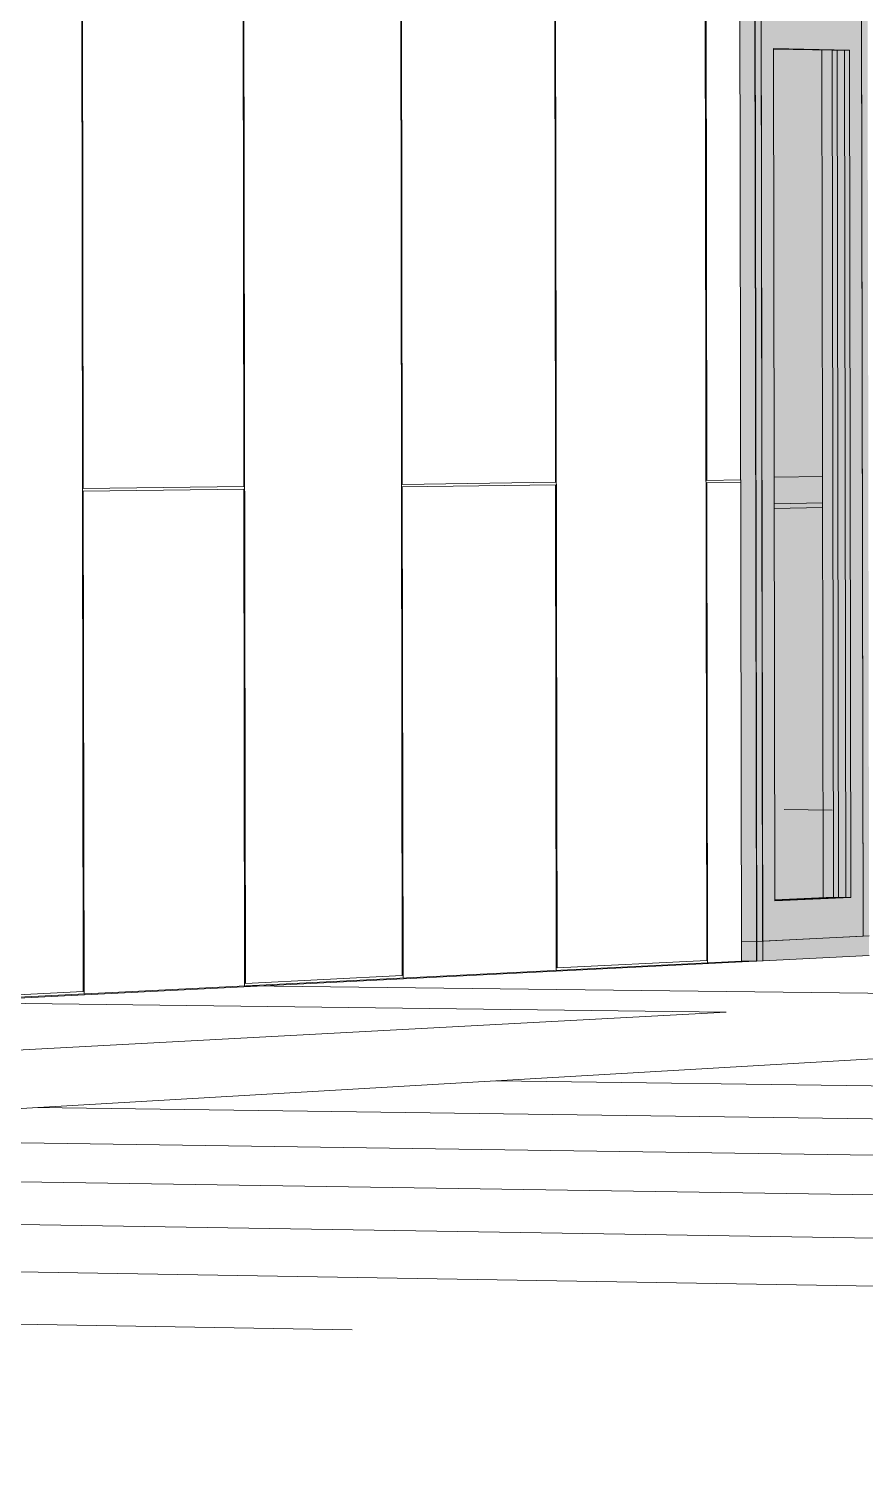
# Model space of a CAD drawing. Header units: inches. Extents: x 31156 to 31160, y -65 to 66.
# Drawn here: x 31159.0238 to 31159.0532, y -64.9376 to -64.8871 of the extents above; entities that cross this region are included whole.
import ezdxf

# ---------------------------------------------------------------- set-up
doc = ezdxf.new("R2010")
doc.units = ezdxf.units.IN
doc.header["$MEASUREMENT"] = 0
for name, color, linetype, lineweight in [('A-DOOR', 31, 'Continuous', 13), ('A-GLAZ-CWMG', 51, 'Continuous', 9), ('A-WALL-PATT', 111, 'Continuous', 13), ('C-BLDG-PADS', 91, 'Continuous', 9), ('C-TOPO', 7, 'Continuous', 9), ('Conc', 7, 'Continuous', 9), ('L-SITE-WALL', 31, 'Continuous', 13), ('PAINT', 190, 'Continuous', 9), ('S-BEAM', 12, 'Continuous', 9)]:
    doc.layers.add(name, color=color, linetype=linetype, lineweight=lineweight)

# ---------------------------------------------------------------- blocks, each defined once
blk = doc.blocks.new('FP_66-Looking South East')
at = {"layer": 'A-WALL-PATT', "lineweight": 9}
for p, q in [((-6207.907126, -64.903275), (-6207.907181, -64.868119)), ((-6207.901481, -64.9032), (-6207.901537, -64.868456)), ((-6207.895911, -64.903127), (-6207.895966, -64.868788)), ((-6207.890524, -64.903055), (-6207.89058, -64.86911)), ((-6207.885205, -64.902985), (-6207.88526, -64.869426)), ((-6207.907128, -64.920941), (-6207.907183, -64.885703)), ((-6207.901424, -64.920657), (-6207.90148, -64.885836)), ((-6207.895911, -64.920382), (-6207.895967, -64.885963)), ((-6207.890468, -64.920111), (-6207.890524, -64.886089)), ((-6207.885204, -64.919849), (-6207.88526, -64.886211)), ((-6207.901481, -64.9032), (-6207.907126, -64.903275)), ((-6207.907126, -64.903366), (-6207.901481, -64.903291)), ((-6207.907098, -64.921031), (-6207.907126, -64.903366)), ((-6207.901453, -64.920749), (-6207.901481, -64.903291)), ((-6207.890524, -64.903055), (-6207.895911, -64.903127)), ((-6207.89591, -64.903216), (-6207.890524, -64.903144)), ((-6207.895882, -64.92047), (-6207.89591, -64.903216)), ((-6207.890496, -64.920201), (-6207.890524, -64.903144)), ((-6207.884015, -64.902969), (-6207.885205, -64.902985)), ((-6207.885204, -64.903072), (-6207.884015, -64.903056)), ((-6207.885176, -64.919935), (-6207.885204, -64.903072)), ((-6207.890468, -64.920111), (-6207.885204, -64.919849)), ((-6207.901424, -64.920657), (-6207.895911, -64.920382)), ((-6207.912908, -64.921229), (-6207.907128, -64.920941))]:
    blk.add_line(p, q, dxfattribs=at)

msp = doc.modelspace()

# ---------------------------------------------------------------- hatches: boundary and pattern name
at = {"layer": 'A-DOOR', "lineweight": 5}
h = msp.add_hatch(color=256, dxfattribs=at)
h.paths.add_polyline_path([(31159.049609, -64.919173), (31159.053142, -64.919002), (31159.053087, -64.886497), (31159.049555, -64.886416), (31159.049603, -64.915264)], flags=0)
h.paths.add_polyline_path([(31159.050037, -64.91776), (31159.049987, -64.887818), (31159.052665, -64.887871), (31159.052715, -64.917638)], flags=0)
at = {"layer": 'A-DOOR', "lineweight": 5, "transparency": 33554496}
msp.add_hatch(color=256, dxfattribs=at).paths.add_polyline_path([(31159.050038, -64.91775), (31159.052539, -64.917636), (31159.052489, -64.887872), (31159.049988, -64.887823), (31159.050038, -64.917637)], flags=0)
at = {"layer": 'A-DOOR', "lineweight": 5}
for points in [[(31159.052051, -64.887874), (31159.052049, -64.887863), (31159.05004, -64.887834)], [(31159.052489, -64.887872), (31159.052048, -64.887859), (31159.052451, -64.887871)], [(31159.052539, -64.917636), (31159.052489, -64.887872), (31159.052051, -64.887874), (31159.052101, -64.917632)], [(31159.052715, -64.917638), (31159.052665, -64.887871), (31159.052489, -64.887874), (31159.052539, -64.917636)]]:
    msp.add_hatch(color=256, dxfattribs=at).paths.add_polyline_path(points, flags=0)
at = {"layer": 'A-GLAZ-CWMG', "lineweight": 5}
for points in [[(31159.049358, -64.91988), (31159.049402, -64.919878), (31159.049345, -64.886063), (31159.048809, -64.886065), (31159.048866, -64.919875)], [(31159.049402, -64.919878), (31159.049617, -64.919867), (31159.049561, -64.886068), (31159.049345, -64.886063), (31159.049394, -64.915264)], [(31159.053142, -64.919002), (31159.053354, -64.918992), (31159.053298, -64.886156), (31159.053086, -64.886151), (31159.053135, -64.915265)], [(31159.049394, -64.919184), (31159.049339, -64.886411), (31159.04881, -64.886414), (31159.048866, -64.919178)], [(31159.049394, -64.919184), (31159.049609, -64.919173), (31159.049555, -64.886416), (31159.049339, -64.886411), (31159.049387, -64.915264)], [(31159.051738, -64.917649), (31159.052103, -64.917632), (31159.052053, -64.887874), (31159.051688, -64.887874), (31159.051738, -64.917638)], [(31159.049395, -64.919879), (31159.053355, -64.91968), (31159.053354, -64.918992), (31159.049394, -64.919184)], [(31159.049351, -64.919881), (31159.049395, -64.919879), (31159.049394, -64.919184), (31159.048865, -64.919178), (31159.048866, -64.919875)]]:
    msp.add_hatch(color=256, dxfattribs=at).paths.add_polyline_path(points, flags=0)
at = {"layer": 'L-SITE-WALL', "lineweight": 5}
h = msp.add_hatch(color=256, dxfattribs=at)
h.paths.add_polyline_path([(31159.052058, -64.914569), (31159.05201, -64.903953), (31159.05035, -64.903979), (31159.050373, -64.914554), (31159.05201, -64.914568)], flags=0)
h.paths.add_polyline_path([(31159.050348, -64.902885), (31159.052038, -64.902862), (31159.05201, -64.887864), (31159.050323, -64.887831), (31159.050346, -64.901802)], flags=0)
at = {"layer": 'S-BEAM', "lineweight": 5}
msp.add_hatch(color=256, dxfattribs=at).paths.add_polyline_path([(31159.050325, -64.889309), (31159.052015, -64.889302), (31159.05201, -64.888668), (31159.050324, -64.888675)], flags=0)
h = msp.add_hatch(color=256, dxfattribs=at)
h.paths.add_polyline_path([(31159.050018, -64.902985), (31159.051713, -64.902945), (31159.051685, -64.902897), (31159.050018, -64.902939), (31159.050018, -64.902967)], flags=0)
h.paths.add_polyline_path([(31159.126594, -64.901967), (31159.128078, -64.901918), (31159.128053, -64.901892), (31159.126594, -64.90194), (31159.126594, -64.901964)], flags=0)
h.paths.add_polyline_path([(31159.1292, -64.901932), (31159.130642, -64.901885), (31159.130615, -64.901859), (31159.1292, -64.901905), (31159.1292, -64.90193)], flags=0)
h = msp.add_hatch(color=256, dxfattribs=at)
h.paths.add_polyline_path([(31159.05002, -64.903806), (31159.051715, -64.90378), (31159.051685, -64.902963), (31159.050018, -64.902985), (31159.050018, -64.903102)], flags=0)
h.paths.add_polyline_path([(31159.126595, -64.902651), (31159.128079, -64.902628), (31159.128052, -64.901947), (31159.126594, -64.901967)], flags=0)
h.paths.add_polyline_path([(31159.129201, -64.902611), (31159.130644, -64.902589), (31159.130615, -64.901913), (31159.1292, -64.901932)], flags=0)
h = msp.add_hatch(color=256, dxfattribs=at)
h.paths.add_polyline_path([(31159.052037, -64.902235), (31159.05201, -64.901601), (31159.050346, -64.901597), (31159.050373, -64.902231), (31159.05201, -64.902235)], flags=0)
h.paths.add_polyline_path([(31159.126649, -64.901877), (31159.128126, -64.901857), (31159.128101, -64.901774), (31159.126649, -64.901801)], flags=0)
h.paths.add_polyline_path([(31159.129244, -64.901843), (31159.13068, -64.901795), (31159.130653, -64.90178), (31159.129243, -64.901801)], flags=0)
h = msp.add_hatch(color=256, dxfattribs=at)
h.paths.add_polyline_path([(31159.050021, -64.903969), (31159.051716, -64.903943), (31159.051685, -64.903781), (31159.05002, -64.903806)], flags=0)
h.paths.add_polyline_path([(31159.126596, -64.902787), (31159.12808, -64.902764), (31159.128052, -64.902629), (31159.126595, -64.902651)], flags=0)
h.paths.add_polyline_path([(31159.129202, -64.902746), (31159.130645, -64.902724), (31159.130615, -64.90259), (31159.129201, -64.902611)], flags=0)

# ---------------------------------------------------------------- linework, layer by layer
at = {"layer": 'A-DOOR'}
for p, q in [((31159.049609, -64.919173), (31159.049555, -64.886416)), ((31159.053087, -64.886497), (31159.053142, -64.919002)), ((31159.049987, -64.887818), (31159.050037, -64.91776)), ((31159.049987, -64.887818), (31159.052665, -64.887871)), ((31159.049989, -64.887829), (31159.052226, -64.887873)), ((31159.052051, -64.887874), (31159.049989, -64.887833)), ((31159.052489, -64.887872), (31159.052051, -64.887874)), ((31159.052101, -64.917632), (31159.052051, -64.887874)), ((31159.052226, -64.887873), (31159.052489, -64.887872)), ((31159.052226, -64.887873), (31159.052276, -64.917633)), ((31159.052665, -64.887871), (31159.052489, -64.887872)), ((31159.052489, -64.887872), (31159.052539, -64.917636)), ((31159.052715, -64.917638), (31159.052665, -64.887871)), ((31159.050037, -64.91776), (31159.052715, -64.917638)), ((31159.052539, -64.917636), (31159.050038, -64.91775)), ((31159.052276, -64.917633), (31159.050039, -64.917735)), ((31159.05004, -64.917725), (31159.052101, -64.917632)), ((31159.052539, -64.917636), (31159.052101, -64.917632)), ((31159.052276, -64.917633), (31159.052539, -64.917636)), ((31159.052715, -64.917638), (31159.052539, -64.917636)), ((31159.053142, -64.919002), (31159.049609, -64.919173))]:
    msp.add_line(p, q, dxfattribs=at)
at = {"layer": 'A-GLAZ-CWMG'}
for p, q in [((31159.049345, -64.886063), (31159.049402, -64.919881)), ((31159.049561, -64.886068), (31159.049617, -64.91987)), ((31159.053142, -64.919002), (31159.053086, -64.886151)), ((31159.049339, -64.886411), (31159.049394, -64.919184)), ((31159.049555, -64.886416), (31159.049609, -64.919173)), ((31159.051738, -64.917649), (31159.051688, -64.887856)), ((31159.049401, -64.919184), (31159.053354, -64.918992)), ((31159.053354, -64.918992), (31159.053142, -64.919002)), ((31159.049394, -64.919184), (31159.048865, -64.919178)), ((31159.049394, -64.919184), (31159.048865, -64.919178)), ((31159.049395, -64.919881), (31159.049394, -64.919184)), ((31159.049609, -64.919173), (31159.049401, -64.919184)), ((31159.048866, -64.919875), (31159.049395, -64.919881)), ((31159.049395, -64.919881), (31159.053355, -64.919683)), ((31159.049617, -64.91987), (31159.049402, -64.919881))]:
    msp.add_line(p, q, dxfattribs=at)
at = {"layer": 'C-BLDG-PADS'}
msp.add_line((31158.980525, -64.923327), (31159.049358, -64.91988), dxfattribs=at)
at = {"layer": 'C-TOPO'}
for p, q in [((31159.049358, -64.91988), (31158.980525, -64.923327)), ((31158.980525, -64.923327), (31159.049358, -64.91988))]:
    msp.add_line(p, q, dxfattribs=at)
at = {"layer": 'Conc'}
for p, q in [((31159.192754, -64.915223), (31158.808199, -64.937552)), ((31159.059322, -64.921073), (31159.031436, -64.920747)), ((31159.048329, -64.921664), (31159.019922, -64.921323)), ((31158.767485, -64.936785), (31159.048329, -64.921664))]:
    msp.add_line(p, q, dxfattribs=at)
at = {"layer": 'L-SITE-WALL'}
for p, q in [((31159.048866, -64.919875), (31159.048782, -64.869471)), ((31159.050368, -64.914554), (31159.052058, -64.914569)), ((31158.980527, -64.923293), (31159.048866, -64.919875))]:
    msp.add_line(p, q, dxfattribs=at)
at = {"layer": 'PAINT'}
for p, q in [((31159.134106, -64.925321), (31159.040254, -64.924077)), ((31159.120594, -64.926347), (31159.02412, -64.925014)), ((31159.10607, -64.92745), (31159.006834, -64.926018)), ((31159.090417, -64.928638), (31158.988268, -64.927096)), ((31159.073496, -64.929923), (31158.968275, -64.928257)), ((31159.055148, -64.931317), (31158.946684, -64.92951)), ((31159.035184, -64.932833), (31158.923296, -64.930868))]:
    msp.add_line(p, q, dxfattribs=at)
at = {"layer": 'S-BEAM'}
for p, q in [((31159.050028, -64.902876), (31159.051723, -64.902854)), ((31159.05002, -64.903806), (31159.051715, -64.90378)), ((31159.050021, -64.903969), (31159.051716, -64.903943))]:
    msp.add_line(p, q, dxfattribs=at)

# ---------------------------------------------------------------- block references
at = {"layer": 'L-SITE-WALL', "lineweight": 9}
msp.add_blockref('FP_66-Looking South East', (37366.932853, 0), dxfattribs=at)

doc.saveas('drawing.dxf')
